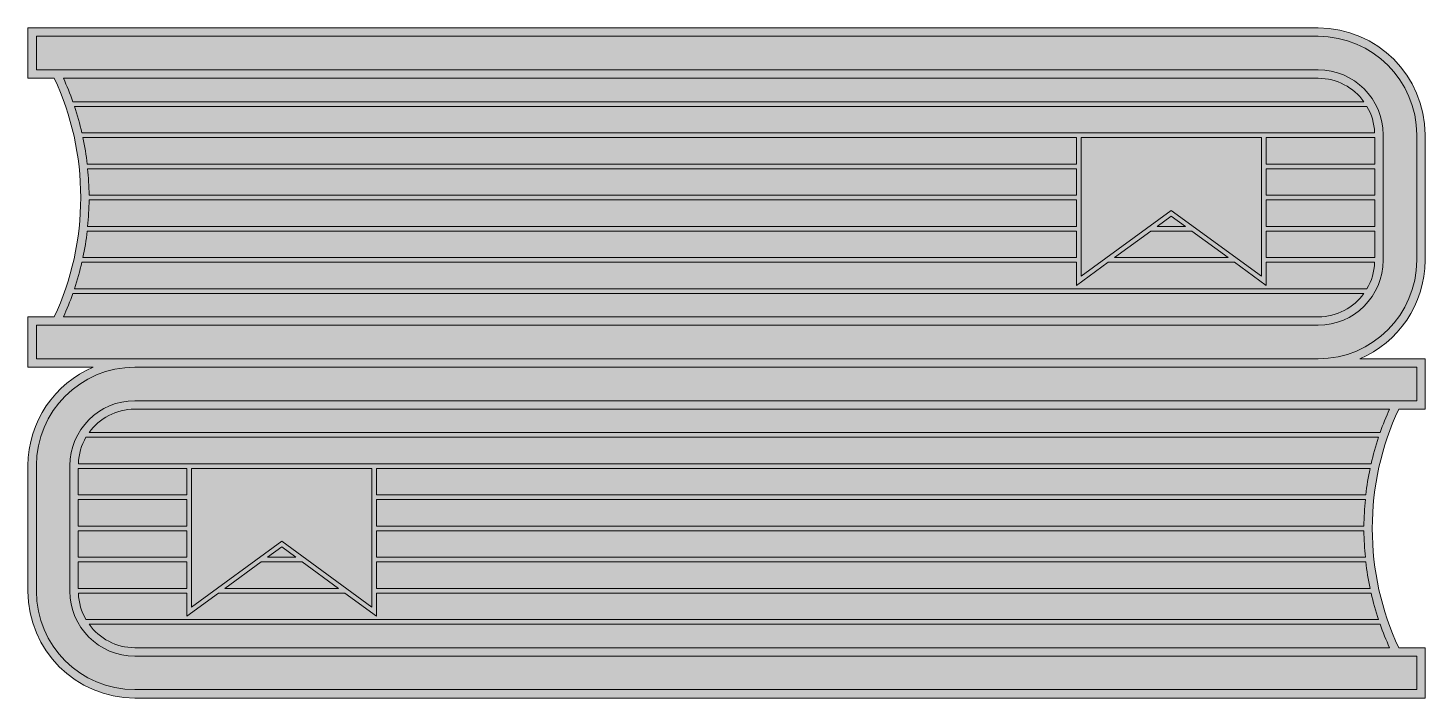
# Model space of a CAD drawing. Header units: inches. Extents: x 0.42 to 4.58, y -2.51 to -0.51.
import ezdxf

# ---------------------------------------------------------------- set-up
doc = ezdxf.new("R2010")
doc.units = ezdxf.units.IN
doc.header["$MEASUREMENT"] = 0
doc.layers.add('Boook', color=7, linetype='Continuous', lineweight=0)

msp = doc.modelspace()

# ---------------------------------------------------------------- hatches: boundary and pattern name
at = {"layer": 'Boook', "true_color": 0xf8e0c5, "transparency": 33554687}
h = msp.add_hatch(color=254, dxfattribs=at)
h.dxf.hatch_style = 2
edge = h.paths.add_edge_path()
edge.add_spline(control_points=[(4.585, -1.2008), (4.585, -1.2008), (4.585, -0.8267), (4.585, -0.8267), (4.585, -0.6511), (4.4421, -0.5082), (4.2664, -0.5082), (4.2664, -0.5082), (0.4206, -0.5082), (0.4206, -0.5082), (0.4206, -0.5082), (0.4206, -0.6582), (0.4206, -0.6582), (0.4206, -0.6582), (0.4989, -0.6582), (0.4989, -0.6582), (0.5512, -0.7698), (0.5779, -0.8894), (0.5779, -1.0138), (0.5779, -1.1382), (0.5512, -1.2578), (0.499, -1.3694), (0.499, -1.3694), (0.4206, -1.3694), (0.4206, -1.3694), (0.4206, -1.3694), (0.4206, -1.5194), (0.4206, -1.5194), (0.4206, -1.5194), (0.6154, -1.5194), (0.6154, -1.5194), (0.501, -1.5678), (0.4206, -1.6811), (0.4206, -1.8129), (0.4206, -1.8129), (0.4206, -2.1871), (0.4206, -2.1871), (0.4206, -2.3627), (0.5635, -2.5056), (0.7391, -2.5056), (0.7391, -2.5056), (4.585, -2.5056), (4.585, -2.5056), (4.585, -2.5056), (4.585, -2.3556), (4.585, -2.3556), (4.585, -2.3556), (4.5066, -2.3556), (4.5066, -2.3556), (4.4543, -2.244), (4.4276, -2.1244), (4.4276, -2), (4.4276, -1.8756), (4.4543, -1.756), (4.5066, -1.6444), (4.5066, -1.6444), (4.585, -1.6444), (4.585, -1.6444), (4.585, -1.6444), (4.585, -1.4944), (4.585, -1.4944), (4.585, -1.4944), (4.3901, -1.4944), (4.3901, -1.4944), (4.5045, -1.446), (4.585, -1.3327), (4.585, -1.2008)], knot_values=[0, 0, 0, 0, 1, 1, 1, 2, 2, 2, 3, 3, 3, 4, 4, 4, 5, 5, 5, 6, 6, 6, 7, 7, 7, 8, 8, 8, 9, 9, 9, 10, 10, 10, 11, 11, 11, 12, 12, 12, 13, 13, 13, 14, 14, 14, 15, 15, 15, 16, 16, 16, 17, 17, 17, 18, 18, 18, 19, 19, 19, 20, 20, 20, 21, 21, 21, 22, 22, 22, 22], degree=3, periodic=0)
at = {"layer": 'Boook', "true_color": 0x333333, "transparency": 33554687}
h = msp.add_hatch(color=250, dxfattribs=at)
h.dxf.hatch_style = 2
edge = h.paths.add_edge_path()
edge.add_spline(control_points=[(4.2664, -1.4944), (4.2664, -1.4944), (0.4456, -1.4944), (0.4456, -1.4944), (0.4456, -1.4944), (0.4456, -1.3944), (0.4456, -1.3944), (0.4456, -1.3944), (4.2664, -1.3944), (4.2664, -1.3944), (4.3731, -1.3944), (4.46, -1.3076), (4.46, -1.2008), (4.46, -1.2008), (4.46, -0.8267), (4.46, -0.8267), (4.46, -0.72), (4.3731, -0.6332), (4.2664, -0.6332), (4.2664, -0.6332), (0.4456, -0.6332), (0.4456, -0.6332), (0.4456, -0.6332), (0.4456, -0.5332), (0.4456, -0.5332), (0.4456, -0.5332), (4.2664, -0.5332), (4.2664, -0.5332), (4.4283, -0.5332), (4.56, -0.6649), (4.56, -0.8267), (4.56, -0.8267), (4.56, -1.2008), (4.56, -1.2008), (4.56, -1.3627), (4.4283, -1.4944), (4.2664, -1.4944)], knot_values=[0, 0, 0, 0, 1, 1, 1, 2, 2, 2, 3, 3, 3, 4, 4, 4, 5, 5, 5, 6, 6, 6, 7, 7, 7, 8, 8, 8, 9, 9, 9, 10, 10, 10, 11, 11, 11, 12, 12, 12, 12], degree=3, periodic=0)
edge = h.paths.add_edge_path()
edge.add_spline(control_points=[(4.56, -1.5194), (4.56, -1.5194), (4.56, -1.6194), (4.56, -1.6194), (4.56, -1.6194), (0.7391, -1.6194), (0.7391, -1.6194), (0.6324, -1.6194), (0.5456, -1.7062), (0.5456, -1.8129), (0.5456, -1.8129), (0.5456, -2.1871), (0.5456, -2.1871), (0.5456, -2.2938), (0.6324, -2.3806), (0.7391, -2.3806), (0.7391, -2.3806), (4.56, -2.3806), (4.56, -2.3806), (4.56, -2.3806), (4.56, -2.4806), (4.56, -2.4806), (4.56, -2.4806), (0.7391, -2.4806), (0.7391, -2.4806), (0.5773, -2.4806), (0.4456, -2.3489), (0.4456, -2.1871), (0.4456, -2.1871), (0.4456, -1.8129), (0.4456, -1.8129), (0.4456, -1.6511), (0.5773, -1.5194), (0.7391, -1.5194), (0.7391, -1.5194), (4.56, -1.5194), (4.56, -1.5194)], knot_values=[0, 0, 0, 0, 1, 1, 1, 2, 2, 2, 3, 3, 3, 4, 4, 4, 5, 5, 5, 6, 6, 6, 7, 7, 7, 8, 8, 8, 9, 9, 9, 10, 10, 10, 11, 11, 11, 12, 12, 12, 12], degree=3, periodic=0)
edge = h.paths.add_edge_path()
edge.add_spline(control_points=[(4.4509, -1.7143), (4.4509, -1.7143), (0.6027, -1.7143), (0.6027, -1.7143), (0.6334, -1.6721), (0.683, -1.6444), (0.7391, -1.6444), (0.7391, -1.6444), (4.4792, -1.6444), (4.4792, -1.6444), (4.4688, -1.6674), (4.4592, -1.6907), (4.4509, -1.7143)], knot_values=[0, 0, 0, 0, 1, 1, 1, 2, 2, 2, 3, 3, 3, 4, 4, 4, 4], degree=3, periodic=0)
edge = h.paths.add_edge_path()
edge.add_spline(control_points=[(4.4509, -2.2857), (4.4592, -2.3093), (4.4688, -2.3326), (4.4792, -2.3556), (4.4792, -2.3556), (0.7391, -2.3556), (0.7391, -2.3556), (0.683, -2.3556), (0.6334, -2.3279), (0.6027, -2.2857), (0.6027, -2.2857), (4.4509, -2.2857), (4.4509, -2.2857)], knot_values=[0, 0, 0, 0, 1, 1, 1, 2, 2, 2, 3, 3, 3, 4, 4, 4, 4], degree=3, periodic=0)
edge = h.paths.add_edge_path()
edge.add_spline(control_points=[(0.8942, -2.1928), (0.8942, -2.1928), (0.8942, -2.2618), (0.8942, -2.2618), (0.8942, -2.2618), (0.9887, -2.1928), (0.9887, -2.1928), (0.9887, -2.1928), (1.3652, -2.1928), (1.3652, -2.1928), (1.3652, -2.1928), (1.4596, -2.2618), (1.4596, -2.2618), (1.4596, -2.2618), (1.4596, -2.1928), (1.4596, -2.1928), (1.4596, -2.1928), (4.4241, -2.1928), (4.4241, -2.1928), (4.4301, -2.2195), (4.4377, -2.2458), (4.4464, -2.2718), (4.4464, -2.2718), (0.5936, -2.2718), (0.5936, -2.2718), (0.58, -2.2484), (0.5718, -2.2215), (0.5709, -2.1928), (0.5709, -2.1928), (0.8942, -2.1928), (0.8942, -2.1928)], knot_values=[0, 0, 0, 0, 1, 1, 1, 2, 2, 2, 3, 3, 3, 4, 4, 4, 5, 5, 5, 6, 6, 6, 7, 7, 7, 8, 8, 8, 9, 9, 9, 10, 10, 10, 10], degree=3, periodic=0)
edge = h.paths.add_edge_path()
edge.add_spline(control_points=[(0.5706, -2.0999), (0.5706, -2.0999), (0.8942, -2.0999), (0.8942, -2.0999), (0.8942, -2.0999), (0.8942, -2.1789), (0.8942, -2.1789), (0.8942, -2.1789), (0.5706, -2.1789), (0.5706, -2.1789), (0.5706, -2.1789), (0.5706, -2.0999), (0.5706, -2.0999)], knot_values=[0, 0, 0, 0, 1, 1, 1, 2, 2, 2, 3, 3, 3, 4, 4, 4, 4], degree=3, periodic=0)
edge = h.paths.add_edge_path()
edge.add_spline(control_points=[(0.5706, -2.0069), (0.5706, -2.0069), (0.8942, -2.0069), (0.8942, -2.0069), (0.8942, -2.0069), (0.8942, -2.086), (0.8942, -2.086), (0.8942, -2.086), (0.5706, -2.086), (0.5706, -2.086), (0.5706, -2.086), (0.5706, -2.0069), (0.5706, -2.0069)], knot_values=[0, 0, 0, 0, 1, 1, 1, 2, 2, 2, 3, 3, 3, 4, 4, 4, 4], degree=3, periodic=0)
edge = h.paths.add_edge_path()
edge.add_spline(control_points=[(0.5706, -1.914), (0.5706, -1.914), (0.8942, -1.914), (0.8942, -1.914), (0.8942, -1.914), (0.8942, -1.9931), (0.8942, -1.9931), (0.8942, -1.9931), (0.5706, -1.9931), (0.5706, -1.9931), (0.5706, -1.9931), (0.5706, -1.914), (0.5706, -1.914)], knot_values=[0, 0, 0, 0, 1, 1, 1, 2, 2, 2, 3, 3, 3, 4, 4, 4, 4], degree=3, periodic=0)
edge = h.paths.add_edge_path()
edge.add_spline(control_points=[(0.5706, -1.8211), (0.5706, -1.8211), (0.8942, -1.8211), (0.8942, -1.8211), (0.8942, -1.8211), (0.8942, -1.9001), (0.8942, -1.9001), (0.8942, -1.9001), (0.5706, -1.9001), (0.5706, -1.9001), (0.5706, -1.9001), (0.5706, -1.8211), (0.5706, -1.8211)], knot_values=[0, 0, 0, 0, 1, 1, 1, 2, 2, 2, 3, 3, 3, 4, 4, 4, 4], degree=3, periodic=0)
edge = h.paths.add_edge_path()
edge.add_spline(control_points=[(4.4083, -1.9001), (4.4083, -1.9001), (1.4596, -1.9001), (1.4596, -1.9001), (1.4596, -1.9001), (1.4596, -1.8211), (1.4596, -1.8211), (1.4596, -1.8211), (4.4213, -1.8211), (4.4213, -1.8211), (4.4158, -1.8472), (4.4113, -1.8735), (4.4083, -1.9001)], knot_values=[0, 0, 0, 0, 1, 1, 1, 2, 2, 2, 3, 3, 3, 4, 4, 4, 4], degree=3, periodic=0)
edge = h.paths.add_edge_path()
edge.add_spline(control_points=[(1.4596, -2.0999), (1.4596, -2.0999), (4.4083, -2.0999), (4.4083, -2.0999), (4.4113, -2.1265), (4.4158, -2.1528), (4.4213, -2.1789), (4.4213, -2.1789), (1.4596, -2.1789), (1.4596, -2.1789), (1.4596, -2.1789), (1.4596, -2.0999), (1.4596, -2.0999)], knot_values=[0, 0, 0, 0, 1, 1, 1, 2, 2, 2, 3, 3, 3, 4, 4, 4, 4], degree=3, periodic=0)
edge = h.paths.add_edge_path()
edge.add_spline(control_points=[(4.4028, -1.9931), (4.4028, -1.9931), (1.4596, -1.9931), (1.4596, -1.9931), (1.4596, -1.9931), (1.4596, -1.914), (1.4596, -1.914), (1.4596, -1.914), (4.407, -1.914), (4.407, -1.914), (4.4045, -1.9401), (4.403, -1.9665), (4.4028, -1.9931)], knot_values=[0, 0, 0, 0, 1, 1, 1, 2, 2, 2, 3, 3, 3, 4, 4, 4, 4], degree=3, periodic=0)
edge = h.paths.add_edge_path()
edge.add_spline(control_points=[(1.4596, -2.0069), (1.4596, -2.0069), (4.4028, -2.0069), (4.4028, -2.0069), (4.403, -2.0335), (4.4045, -2.0599), (4.407, -2.086), (4.407, -2.086), (1.4596, -2.086), (1.4596, -2.086), (1.4596, -2.086), (1.4596, -2.0069), (1.4596, -2.0069)], knot_values=[0, 0, 0, 0, 1, 1, 1, 2, 2, 2, 3, 3, 3, 4, 4, 4, 4], degree=3, periodic=0)
edge = h.paths.add_edge_path()
edge.add_spline(control_points=[(1.1769, -2.0381), (1.1769, -2.0381), (0.9081, -2.2344), (0.9081, -2.2344), (0.9081, -2.2344), (0.9081, -1.8211), (0.9081, -1.8211), (0.9081, -1.8211), (1.4458, -1.8211), (1.4458, -1.8211), (1.4458, -1.8211), (1.4458, -2.2344), (1.4458, -2.2344), (1.4458, -2.2344), (1.1769, -2.0381), (1.1769, -2.0381)], knot_values=[0, 0, 0, 0, 1, 1, 1, 2, 2, 2, 3, 3, 3, 4, 4, 4, 5, 5, 5, 5], degree=3, periodic=0)
edge = h.paths.add_edge_path()
edge.add_spline(control_points=[(1.1349, -2.086), (1.1349, -2.086), (1.1769, -2.0553), (1.1769, -2.0553), (1.1769, -2.0553), (1.219, -2.086), (1.219, -2.086), (1.219, -2.086), (1.1349, -2.086), (1.1349, -2.086)], knot_values=[0, 0, 0, 0, 1, 1, 1, 2, 2, 2, 3, 3, 3, 3], degree=3, periodic=0)
edge = h.paths.add_edge_path()
edge.add_spline(control_points=[(1.1159, -2.0999), (1.1159, -2.0999), (1.238, -2.0999), (1.238, -2.0999), (1.238, -2.0999), (1.3462, -2.1789), (1.3462, -2.1789), (1.3462, -2.1789), (1.0077, -2.1789), (1.0077, -2.1789), (1.0077, -2.1789), (1.1159, -2.0999), (1.1159, -2.0999)], knot_values=[0, 0, 0, 0, 1, 1, 1, 2, 2, 2, 3, 3, 3, 4, 4, 4, 4], degree=3, periodic=0)
edge = h.paths.add_edge_path()
edge.add_spline(control_points=[(0.5936, -1.7282), (0.5936, -1.7282), (4.4464, -1.7282), (4.4464, -1.7282), (4.4377, -1.7542), (4.4301, -1.7805), (4.4241, -1.8072), (4.4241, -1.8072), (0.5709, -1.8072), (0.5709, -1.8072), (0.5718, -1.7785), (0.58, -1.7516), (0.5936, -1.7282)], knot_values=[0, 0, 0, 0, 1, 1, 1, 2, 2, 2, 3, 3, 3, 4, 4, 4, 4], degree=3, periodic=0)
edge = h.paths.add_edge_path()
edge.add_spline(control_points=[(0.5547, -1.2995), (0.5547, -1.2995), (4.4028, -1.2995), (4.4028, -1.2995), (4.3721, -1.3417), (4.3225, -1.3694), (4.2664, -1.3694), (4.2664, -1.3694), (0.5263, -1.3694), (0.5263, -1.3694), (0.5367, -1.3464), (0.5464, -1.3231), (0.5547, -1.2995)], knot_values=[0, 0, 0, 0, 1, 1, 1, 2, 2, 2, 3, 3, 3, 4, 4, 4, 4], degree=3, periodic=0)
edge = h.paths.add_edge_path()
edge.add_spline(control_points=[(0.5546, -0.7281), (0.5464, -0.7045), (0.5367, -0.6812), (0.5263, -0.6582), (0.5263, -0.6582), (4.2664, -0.6582), (4.2664, -0.6582), (4.3225, -0.6582), (4.3721, -0.6858), (4.4028, -0.7281), (4.4028, -0.7281), (0.5546, -0.7281), (0.5546, -0.7281)], knot_values=[0, 0, 0, 0, 1, 1, 1, 2, 2, 2, 3, 3, 3, 4, 4, 4, 4], degree=3, periodic=0)
edge = h.paths.add_edge_path()
edge.add_spline(control_points=[(0.5815, -0.821), (0.5754, -0.7943), (0.5678, -0.768), (0.5592, -0.742), (0.5592, -0.742), (4.4119, -0.742), (4.4119, -0.742), (4.4255, -0.7654), (4.4337, -0.7923), (4.4347, -0.821), (4.4347, -0.821), (0.5815, -0.821), (0.5815, -0.821)], knot_values=[0, 0, 0, 0, 1, 1, 1, 2, 2, 2, 3, 3, 3, 4, 4, 4, 4], degree=3, periodic=0)
edge = h.paths.add_edge_path()
edge.add_spline(control_points=[(4.435, -0.9139), (4.435, -0.9139), (4.1113, -0.9139), (4.1113, -0.9139), (4.1113, -0.9139), (4.1113, -0.8349), (4.1113, -0.8349), (4.1113, -0.8349), (4.435, -0.8349), (4.435, -0.8349), (4.435, -0.8349), (4.435, -0.9139), (4.435, -0.9139)], knot_values=[0, 0, 0, 0, 1, 1, 1, 2, 2, 2, 3, 3, 3, 4, 4, 4, 4], degree=3, periodic=0)
edge = h.paths.add_edge_path()
edge.add_spline(control_points=[(4.435, -1.0068), (4.435, -1.0068), (4.1113, -1.0068), (4.1113, -1.0068), (4.1113, -1.0068), (4.1113, -0.9278), (4.1113, -0.9278), (4.1113, -0.9278), (4.435, -0.9278), (4.435, -0.9278), (4.435, -0.9278), (4.435, -1.0068), (4.435, -1.0068)], knot_values=[0, 0, 0, 0, 1, 1, 1, 2, 2, 2, 3, 3, 3, 4, 4, 4, 4], degree=3, periodic=0)
edge = h.paths.add_edge_path()
edge.add_spline(control_points=[(4.435, -1.0998), (4.435, -1.0998), (4.1113, -1.0998), (4.1113, -1.0998), (4.1113, -1.0998), (4.1113, -1.0207), (4.1113, -1.0207), (4.1113, -1.0207), (4.435, -1.0207), (4.435, -1.0207), (4.435, -1.0207), (4.435, -1.0998), (4.435, -1.0998)], knot_values=[0, 0, 0, 0, 1, 1, 1, 2, 2, 2, 3, 3, 3, 4, 4, 4, 4], degree=3, periodic=0)
edge = h.paths.add_edge_path()
edge.add_spline(control_points=[(4.435, -1.1927), (4.435, -1.1927), (4.1113, -1.1927), (4.1113, -1.1927), (4.1113, -1.1927), (4.1113, -1.1136), (4.1113, -1.1136), (4.1113, -1.1136), (4.435, -1.1136), (4.435, -1.1136), (4.435, -1.1136), (4.435, -1.1927), (4.435, -1.1927)], knot_values=[0, 0, 0, 0, 1, 1, 1, 2, 2, 2, 3, 3, 3, 4, 4, 4, 4], degree=3, periodic=0)
edge = h.paths.add_edge_path()
edge.add_spline(control_points=[(0.5972, -1.1136), (0.5972, -1.1136), (3.5459, -1.1136), (3.5459, -1.1136), (3.5459, -1.1136), (3.5459, -1.1927), (3.5459, -1.1927), (3.5459, -1.1927), (0.5842, -1.1927), (0.5842, -1.1927), (0.5897, -1.1666), (0.5942, -1.1403), (0.5972, -1.1136)], knot_values=[0, 0, 0, 0, 1, 1, 1, 2, 2, 2, 3, 3, 3, 4, 4, 4, 4], degree=3, periodic=0)
edge = h.paths.add_edge_path()
edge.add_spline(control_points=[(3.5459, -0.9139), (3.5459, -0.9139), (0.5972, -0.9139), (0.5972, -0.9139), (0.5942, -0.8873), (0.5897, -0.861), (0.5842, -0.8349), (0.5842, -0.8349), (3.5459, -0.8349), (3.5459, -0.8349), (3.5459, -0.8349), (3.5459, -0.9139), (3.5459, -0.9139)], knot_values=[0, 0, 0, 0, 1, 1, 1, 2, 2, 2, 3, 3, 3, 4, 4, 4, 4], degree=3, periodic=0)
edge = h.paths.add_edge_path()
edge.add_spline(control_points=[(3.5459, -1.0068), (3.5459, -1.0068), (0.6027, -1.0068), (0.6027, -1.0068), (0.6025, -0.9803), (0.6011, -0.9539), (0.5985, -0.9278), (0.5985, -0.9278), (3.5459, -0.9278), (3.5459, -0.9278), (3.5459, -0.9278), (3.5459, -1.0068), (3.5459, -1.0068)], knot_values=[0, 0, 0, 0, 1, 1, 1, 2, 2, 2, 3, 3, 3, 4, 4, 4, 4], degree=3, periodic=0)
edge = h.paths.add_edge_path()
edge.add_spline(control_points=[(3.5459, -1.0998), (3.5459, -1.0998), (0.5985, -1.0998), (0.5985, -1.0998), (0.6011, -1.0736), (0.6025, -1.0473), (0.6027, -1.0207), (0.6027, -1.0207), (3.5459, -1.0207), (3.5459, -1.0207), (3.5459, -1.0207), (3.5459, -1.0998), (3.5459, -1.0998)], knot_values=[0, 0, 0, 0, 1, 1, 1, 2, 2, 2, 3, 3, 3, 4, 4, 4, 4], degree=3, periodic=0)
edge = h.paths.add_edge_path()
edge.add_spline(control_points=[(3.8286, -1.0519), (3.8286, -1.0519), (3.5598, -1.2482), (3.5598, -1.2482), (3.5598, -1.2482), (3.5598, -0.8349), (3.5598, -0.8349), (3.5598, -0.8349), (4.0974, -0.8349), (4.0974, -0.8349), (4.0974, -0.8349), (4.0974, -1.2482), (4.0974, -1.2482), (4.0974, -1.2482), (3.8286, -1.0519), (3.8286, -1.0519)], knot_values=[0, 0, 0, 0, 1, 1, 1, 2, 2, 2, 3, 3, 3, 4, 4, 4, 5, 5, 5, 5], degree=3, periodic=0)
edge = h.paths.add_edge_path()
edge.add_spline(control_points=[(3.7866, -1.0998), (3.7866, -1.0998), (3.8286, -1.0691), (3.8286, -1.0691), (3.8286, -1.0691), (3.8706, -1.0998), (3.8706, -1.0998), (3.8706, -1.0998), (3.7866, -1.0998), (3.7866, -1.0998)], knot_values=[0, 0, 0, 0, 1, 1, 1, 2, 2, 2, 3, 3, 3, 3], degree=3, periodic=0)
edge = h.paths.add_edge_path()
edge.add_spline(control_points=[(3.7676, -1.1136), (3.7676, -1.1136), (3.8896, -1.1136), (3.8896, -1.1136), (3.8896, -1.1136), (3.9978, -1.1927), (3.9978, -1.1927), (3.9978, -1.1927), (3.6594, -1.1927), (3.6594, -1.1927), (3.6594, -1.1927), (3.7676, -1.1136), (3.7676, -1.1136)], knot_values=[0, 0, 0, 0, 1, 1, 1, 2, 2, 2, 3, 3, 3, 4, 4, 4, 4], degree=3, periodic=0)
edge = h.paths.add_edge_path()
edge.add_spline(control_points=[(4.4119, -1.2856), (4.4119, -1.2856), (0.5592, -1.2856), (0.5592, -1.2856), (0.5678, -1.2596), (0.5754, -1.2332), (0.5815, -1.2066), (0.5815, -1.2066), (3.5459, -1.2066), (3.5459, -1.2066), (3.5459, -1.2066), (3.5459, -1.2756), (3.5459, -1.2756), (3.5459, -1.2756), (3.6404, -1.2066), (3.6404, -1.2066), (3.6404, -1.2066), (4.0168, -1.2066), (4.0168, -1.2066), (4.0168, -1.2066), (4.1113, -1.2756), (4.1113, -1.2756), (4.1113, -1.2756), (4.1113, -1.2066), (4.1113, -1.2066), (4.1113, -1.2066), (4.4347, -1.2066), (4.4347, -1.2066), (4.4337, -1.2353), (4.4255, -1.2622), (4.4119, -1.2856)], knot_values=[0, 0, 0, 0, 1, 1, 1, 2, 2, 2, 3, 3, 3, 4, 4, 4, 5, 5, 5, 6, 6, 6, 7, 7, 7, 8, 8, 8, 9, 9, 9, 10, 10, 10, 10], degree=3, periodic=0)
edge = h.paths.add_edge_path()
edge.add_spline(control_points=[(4.585, -1.2008), (4.585, -1.2008), (4.585, -0.8267), (4.585, -0.8267), (4.585, -0.6511), (4.4421, -0.5082), (4.2664, -0.5082), (4.2664, -0.5082), (0.4206, -0.5082), (0.4206, -0.5082), (0.4206, -0.5082), (0.4206, -0.6582), (0.4206, -0.6582), (0.4206, -0.6582), (0.4989, -0.6582), (0.4989, -0.6582), (0.5512, -0.7698), (0.5779, -0.8894), (0.5779, -1.0138), (0.5779, -1.1382), (0.5512, -1.2578), (0.499, -1.3694), (0.499, -1.3694), (0.4206, -1.3694), (0.4206, -1.3694), (0.4206, -1.3694), (0.4206, -1.5194), (0.4206, -1.5194), (0.4206, -1.5194), (0.6154, -1.5194), (0.6154, -1.5194), (0.501, -1.5678), (0.4206, -1.6811), (0.4206, -1.8129), (0.4206, -1.8129), (0.4206, -2.1871), (0.4206, -2.1871), (0.4206, -2.3627), (0.5635, -2.5056), (0.7391, -2.5056), (0.7391, -2.5056), (4.585, -2.5056), (4.585, -2.5056), (4.585, -2.5056), (4.585, -2.3556), (4.585, -2.3556), (4.585, -2.3556), (4.5066, -2.3556), (4.5066, -2.3556), (4.4543, -2.244), (4.4276, -2.1244), (4.4276, -2), (4.4276, -1.8756), (4.4543, -1.756), (4.5066, -1.6444), (4.5066, -1.6444), (4.585, -1.6444), (4.585, -1.6444), (4.585, -1.6444), (4.585, -1.4944), (4.585, -1.4944), (4.585, -1.4944), (4.3901, -1.4944), (4.3901, -1.4944), (4.5045, -1.446), (4.585, -1.3327), (4.585, -1.2008)], knot_values=[0, 0, 0, 0, 1, 1, 1, 2, 2, 2, 3, 3, 3, 4, 4, 4, 5, 5, 5, 6, 6, 6, 7, 7, 7, 8, 8, 8, 9, 9, 9, 10, 10, 10, 11, 11, 11, 12, 12, 12, 13, 13, 13, 14, 14, 14, 15, 15, 15, 16, 16, 16, 17, 17, 17, 18, 18, 18, 19, 19, 19, 20, 20, 20, 21, 21, 21, 22, 22, 22, 22], degree=3, periodic=0)

# ---------------------------------------------------------------- linework, layer by layer
at = {"layer": 'Boook'}
for points, knots in [([(4.585, -1.2008), (4.585, -1.2008), (4.585, -0.8267), (4.585, -0.8267), (4.585, -0.6511), (4.4421, -0.5082), (4.2664, -0.5082), (4.2664, -0.5082), (0.4206, -0.5082), (0.4206, -0.5082), (0.4206, -0.5082), (0.4206, -0.6582), (0.4206, -0.6582), (0.4206, -0.6582), (0.4989, -0.6582), (0.4989, -0.6582), (0.5512, -0.7698), (0.5779, -0.8894), (0.5779, -1.0138), (0.5779, -1.1382), (0.5512, -1.2578), (0.499, -1.3694), (0.499, -1.3694), (0.4206, -1.3694), (0.4206, -1.3694), (0.4206, -1.3694), (0.4206, -1.5194), (0.4206, -1.5194), (0.4206, -1.5194), (0.6154, -1.5194), (0.6154, -1.5194), (0.501, -1.5678), (0.4206, -1.6811), (0.4206, -1.8129), (0.4206, -1.8129), (0.4206, -2.1871), (0.4206, -2.1871), (0.4206, -2.3627), (0.5635, -2.5056), (0.7391, -2.5056), (0.7391, -2.5056), (4.585, -2.5056), (4.585, -2.5056), (4.585, -2.5056), (4.585, -2.3556), (4.585, -2.3556), (4.585, -2.3556), (4.5066, -2.3556), (4.5066, -2.3556), (4.4543, -2.244), (4.4276, -2.1244), (4.4276, -2), (4.4276, -1.8756), (4.4543, -1.756), (4.5066, -1.6444), (4.5066, -1.6444), (4.585, -1.6444), (4.585, -1.6444), (4.585, -1.6444), (4.585, -1.4944), (4.585, -1.4944), (4.585, -1.4944), (4.3901, -1.4944), (4.3901, -1.4944), (4.5045, -1.446), (4.585, -1.3327), (4.585, -1.2008)], [0, 0, 0, 0, 1, 1, 1, 2, 2, 2, 3, 3, 3, 4, 4, 4, 5, 5, 5, 6, 6, 6, 7, 7, 7, 8, 8, 8, 9, 9, 9, 10, 10, 10, 11, 11, 11, 12, 12, 12, 13, 13, 13, 14, 14, 14, 15, 15, 15, 16, 16, 16, 17, 17, 17, 18, 18, 18, 19, 19, 19, 20, 20, 20, 21, 21, 21, 22, 22, 22, 22]), ([(4.585, -1.2008), (4.585, -1.2008), (4.585, -0.8267), (4.585, -0.8267), (4.585, -0.6511), (4.4421, -0.5082), (4.2664, -0.5082), (4.2664, -0.5082), (0.4206, -0.5082), (0.4206, -0.5082), (0.4206, -0.5082), (0.4206, -0.6582), (0.4206, -0.6582), (0.4206, -0.6582), (0.4989, -0.6582), (0.4989, -0.6582), (0.5512, -0.7698), (0.5779, -0.8894), (0.5779, -1.0138), (0.5779, -1.1382), (0.5512, -1.2578), (0.499, -1.3694), (0.499, -1.3694), (0.4206, -1.3694), (0.4206, -1.3694), (0.4206, -1.3694), (0.4206, -1.5194), (0.4206, -1.5194), (0.4206, -1.5194), (0.6154, -1.5194), (0.6154, -1.5194), (0.501, -1.5678), (0.4206, -1.6811), (0.4206, -1.8129), (0.4206, -1.8129), (0.4206, -2.1871), (0.4206, -2.1871), (0.4206, -2.3627), (0.5635, -2.5056), (0.7391, -2.5056), (0.7391, -2.5056), (4.585, -2.5056), (4.585, -2.5056), (4.585, -2.5056), (4.585, -2.3556), (4.585, -2.3556), (4.585, -2.3556), (4.5066, -2.3556), (4.5066, -2.3556), (4.4543, -2.244), (4.4276, -2.1244), (4.4276, -2), (4.4276, -1.8756), (4.4543, -1.756), (4.5066, -1.6444), (4.5066, -1.6444), (4.585, -1.6444), (4.585, -1.6444), (4.585, -1.6444), (4.585, -1.4944), (4.585, -1.4944), (4.585, -1.4944), (4.3901, -1.4944), (4.3901, -1.4944), (4.5045, -1.446), (4.585, -1.3327), (4.585, -1.2008)], [0, 0, 0, 0, 1, 1, 1, 2, 2, 2, 3, 3, 3, 4, 4, 4, 5, 5, 5, 6, 6, 6, 7, 7, 7, 8, 8, 8, 9, 9, 9, 10, 10, 10, 11, 11, 11, 12, 12, 12, 13, 13, 13, 14, 14, 14, 15, 15, 15, 16, 16, 16, 17, 17, 17, 18, 18, 18, 19, 19, 19, 20, 20, 20, 21, 21, 21, 22, 22, 22, 22]), ([(4.2664, -1.4944), (4.2664, -1.4944), (0.4456, -1.4944), (0.4456, -1.4944), (0.4456, -1.4944), (0.4456, -1.3944), (0.4456, -1.3944), (0.4456, -1.3944), (4.2664, -1.3944), (4.2664, -1.3944), (4.3731, -1.3944), (4.46, -1.3076), (4.46, -1.2008), (4.46, -1.2008), (4.46, -0.8267), (4.46, -0.8267), (4.46, -0.72), (4.3731, -0.6332), (4.2664, -0.6332), (4.2664, -0.6332), (0.4456, -0.6332), (0.4456, -0.6332), (0.4456, -0.6332), (0.4456, -0.5332), (0.4456, -0.5332), (0.4456, -0.5332), (4.2664, -0.5332), (4.2664, -0.5332), (4.4283, -0.5332), (4.56, -0.6649), (4.56, -0.8267), (4.56, -0.8267), (4.56, -1.2008), (4.56, -1.2008), (4.56, -1.3627), (4.4283, -1.4944), (4.2664, -1.4944)], [0, 0, 0, 0, 1, 1, 1, 2, 2, 2, 3, 3, 3, 4, 4, 4, 5, 5, 5, 6, 6, 6, 7, 7, 7, 8, 8, 8, 9, 9, 9, 10, 10, 10, 11, 11, 11, 12, 12, 12, 12]), ([(0.5546, -0.7281), (0.5464, -0.7045), (0.5367, -0.6812), (0.5263, -0.6582), (0.5263, -0.6582), (4.2664, -0.6582), (4.2664, -0.6582), (4.3225, -0.6582), (4.3721, -0.6858), (4.4028, -0.7281), (4.4028, -0.7281), (0.5546, -0.7281), (0.5546, -0.7281)], [0, 0, 0, 0, 1, 1, 1, 2, 2, 2, 3, 3, 3, 4, 4, 4, 4]), ([(0.5815, -0.821), (0.5754, -0.7943), (0.5678, -0.768), (0.5592, -0.742), (0.5592, -0.742), (4.4119, -0.742), (4.4119, -0.742), (4.4255, -0.7654), (4.4337, -0.7923), (4.4347, -0.821), (4.4347, -0.821), (0.5815, -0.821), (0.5815, -0.821)], [0, 0, 0, 0, 1, 1, 1, 2, 2, 2, 3, 3, 3, 4, 4, 4, 4]), ([(3.5459, -0.9139), (3.5459, -0.9139), (0.5972, -0.9139), (0.5972, -0.9139), (0.5942, -0.8873), (0.5897, -0.861), (0.5842, -0.8349), (0.5842, -0.8349), (3.5459, -0.8349), (3.5459, -0.8349), (3.5459, -0.8349), (3.5459, -0.9139), (3.5459, -0.9139)], [0, 0, 0, 0, 1, 1, 1, 2, 2, 2, 3, 3, 3, 4, 4, 4, 4]), ([(3.8286, -1.0519), (3.8286, -1.0519), (3.5598, -1.2482), (3.5598, -1.2482), (3.5598, -1.2482), (3.5598, -0.8349), (3.5598, -0.8349), (3.5598, -0.8349), (4.0974, -0.8349), (4.0974, -0.8349), (4.0974, -0.8349), (4.0974, -1.2482), (4.0974, -1.2482), (4.0974, -1.2482), (3.8286, -1.0519), (3.8286, -1.0519)], [0, 0, 0, 0, 1, 1, 1, 2, 2, 2, 3, 3, 3, 4, 4, 4, 5, 5, 5, 5]), ([(4.435, -0.9139), (4.435, -0.9139), (4.1113, -0.9139), (4.1113, -0.9139), (4.1113, -0.9139), (4.1113, -0.8349), (4.1113, -0.8349), (4.1113, -0.8349), (4.435, -0.8349), (4.435, -0.8349), (4.435, -0.8349), (4.435, -0.9139), (4.435, -0.9139)], [0, 0, 0, 0, 1, 1, 1, 2, 2, 2, 3, 3, 3, 4, 4, 4, 4]), ([(3.5459, -1.0068), (3.5459, -1.0068), (0.6027, -1.0068), (0.6027, -1.0068), (0.6025, -0.9803), (0.6011, -0.9539), (0.5985, -0.9278), (0.5985, -0.9278), (3.5459, -0.9278), (3.5459, -0.9278), (3.5459, -0.9278), (3.5459, -1.0068), (3.5459, -1.0068)], [0, 0, 0, 0, 1, 1, 1, 2, 2, 2, 3, 3, 3, 4, 4, 4, 4]), ([(4.435, -1.0068), (4.435, -1.0068), (4.1113, -1.0068), (4.1113, -1.0068), (4.1113, -1.0068), (4.1113, -0.9278), (4.1113, -0.9278), (4.1113, -0.9278), (4.435, -0.9278), (4.435, -0.9278), (4.435, -0.9278), (4.435, -1.0068), (4.435, -1.0068)], [0, 0, 0, 0, 1, 1, 1, 2, 2, 2, 3, 3, 3, 4, 4, 4, 4]), ([(3.5459, -1.0998), (3.5459, -1.0998), (0.5985, -1.0998), (0.5985, -1.0998), (0.6011, -1.0736), (0.6025, -1.0473), (0.6027, -1.0207), (0.6027, -1.0207), (3.5459, -1.0207), (3.5459, -1.0207), (3.5459, -1.0207), (3.5459, -1.0998), (3.5459, -1.0998)], [0, 0, 0, 0, 1, 1, 1, 2, 2, 2, 3, 3, 3, 4, 4, 4, 4]), ([(4.435, -1.0998), (4.435, -1.0998), (4.1113, -1.0998), (4.1113, -1.0998), (4.1113, -1.0998), (4.1113, -1.0207), (4.1113, -1.0207), (4.1113, -1.0207), (4.435, -1.0207), (4.435, -1.0207), (4.435, -1.0207), (4.435, -1.0998), (4.435, -1.0998)], [0, 0, 0, 0, 1, 1, 1, 2, 2, 2, 3, 3, 3, 4, 4, 4, 4]), ([(3.7866, -1.0998), (3.7866, -1.0998), (3.8286, -1.0691), (3.8286, -1.0691), (3.8286, -1.0691), (3.8706, -1.0998), (3.8706, -1.0998), (3.8706, -1.0998), (3.7866, -1.0998), (3.7866, -1.0998)], [0, 0, 0, 0, 1, 1, 1, 2, 2, 2, 3, 3, 3, 3]), ([(0.5972, -1.1136), (0.5972, -1.1136), (3.5459, -1.1136), (3.5459, -1.1136), (3.5459, -1.1136), (3.5459, -1.1927), (3.5459, -1.1927), (3.5459, -1.1927), (0.5842, -1.1927), (0.5842, -1.1927), (0.5897, -1.1666), (0.5942, -1.1403), (0.5972, -1.1136)], [0, 0, 0, 0, 1, 1, 1, 2, 2, 2, 3, 3, 3, 4, 4, 4, 4]), ([(3.7676, -1.1136), (3.7676, -1.1136), (3.8896, -1.1136), (3.8896, -1.1136), (3.8896, -1.1136), (3.9978, -1.1927), (3.9978, -1.1927), (3.9978, -1.1927), (3.6594, -1.1927), (3.6594, -1.1927), (3.6594, -1.1927), (3.7676, -1.1136), (3.7676, -1.1136)], [0, 0, 0, 0, 1, 1, 1, 2, 2, 2, 3, 3, 3, 4, 4, 4, 4]), ([(4.435, -1.1927), (4.435, -1.1927), (4.1113, -1.1927), (4.1113, -1.1927), (4.1113, -1.1927), (4.1113, -1.1136), (4.1113, -1.1136), (4.1113, -1.1136), (4.435, -1.1136), (4.435, -1.1136), (4.435, -1.1136), (4.435, -1.1927), (4.435, -1.1927)], [0, 0, 0, 0, 1, 1, 1, 2, 2, 2, 3, 3, 3, 4, 4, 4, 4]), ([(4.4119, -1.2856), (4.4119, -1.2856), (0.5592, -1.2856), (0.5592, -1.2856), (0.5678, -1.2596), (0.5754, -1.2332), (0.5815, -1.2066), (0.5815, -1.2066), (3.5459, -1.2066), (3.5459, -1.2066), (3.5459, -1.2066), (3.5459, -1.2756), (3.5459, -1.2756), (3.5459, -1.2756), (3.6404, -1.2066), (3.6404, -1.2066), (3.6404, -1.2066), (4.0168, -1.2066), (4.0168, -1.2066), (4.0168, -1.2066), (4.1113, -1.2756), (4.1113, -1.2756), (4.1113, -1.2756), (4.1113, -1.2066), (4.1113, -1.2066), (4.1113, -1.2066), (4.4347, -1.2066), (4.4347, -1.2066), (4.4337, -1.2353), (4.4255, -1.2622), (4.4119, -1.2856)], [0, 0, 0, 0, 1, 1, 1, 2, 2, 2, 3, 3, 3, 4, 4, 4, 5, 5, 5, 6, 6, 6, 7, 7, 7, 8, 8, 8, 9, 9, 9, 10, 10, 10, 10]), ([(0.5547, -1.2995), (0.5547, -1.2995), (4.4028, -1.2995), (4.4028, -1.2995), (4.3721, -1.3417), (4.3225, -1.3694), (4.2664, -1.3694), (4.2664, -1.3694), (0.5263, -1.3694), (0.5263, -1.3694), (0.5367, -1.3464), (0.5464, -1.3231), (0.5547, -1.2995)], [0, 0, 0, 0, 1, 1, 1, 2, 2, 2, 3, 3, 3, 4, 4, 4, 4]), ([(4.56, -1.5194), (4.56, -1.5194), (4.56, -1.6194), (4.56, -1.6194), (4.56, -1.6194), (0.7391, -1.6194), (0.7391, -1.6194), (0.6324, -1.6194), (0.5456, -1.7062), (0.5456, -1.8129), (0.5456, -1.8129), (0.5456, -2.1871), (0.5456, -2.1871), (0.5456, -2.2938), (0.6324, -2.3806), (0.7391, -2.3806), (0.7391, -2.3806), (4.56, -2.3806), (4.56, -2.3806), (4.56, -2.3806), (4.56, -2.4806), (4.56, -2.4806), (4.56, -2.4806), (0.7391, -2.4806), (0.7391, -2.4806), (0.5773, -2.4806), (0.4456, -2.3489), (0.4456, -2.1871), (0.4456, -2.1871), (0.4456, -1.8129), (0.4456, -1.8129), (0.4456, -1.6511), (0.5773, -1.5194), (0.7391, -1.5194), (0.7391, -1.5194), (4.56, -1.5194), (4.56, -1.5194)], [0, 0, 0, 0, 1, 1, 1, 2, 2, 2, 3, 3, 3, 4, 4, 4, 5, 5, 5, 6, 6, 6, 7, 7, 7, 8, 8, 8, 9, 9, 9, 10, 10, 10, 11, 11, 11, 12, 12, 12, 12]), ([(4.4509, -1.7143), (4.4509, -1.7143), (0.6027, -1.7143), (0.6027, -1.7143), (0.6334, -1.6721), (0.683, -1.6444), (0.7391, -1.6444), (0.7391, -1.6444), (4.4792, -1.6444), (4.4792, -1.6444), (4.4688, -1.6674), (4.4592, -1.6907), (4.4509, -1.7143)], [0, 0, 0, 0, 1, 1, 1, 2, 2, 2, 3, 3, 3, 4, 4, 4, 4]), ([(0.5936, -1.7282), (0.5936, -1.7282), (4.4464, -1.7282), (4.4464, -1.7282), (4.4377, -1.7542), (4.4301, -1.7805), (4.4241, -1.8072), (4.4241, -1.8072), (0.5709, -1.8072), (0.5709, -1.8072), (0.5718, -1.7785), (0.58, -1.7516), (0.5936, -1.7282)], [0, 0, 0, 0, 1, 1, 1, 2, 2, 2, 3, 3, 3, 4, 4, 4, 4]), ([(0.5706, -1.8211), (0.5706, -1.8211), (0.8942, -1.8211), (0.8942, -1.8211), (0.8942, -1.8211), (0.8942, -1.9001), (0.8942, -1.9001), (0.8942, -1.9001), (0.5706, -1.9001), (0.5706, -1.9001), (0.5706, -1.9001), (0.5706, -1.8211), (0.5706, -1.8211)], [0, 0, 0, 0, 1, 1, 1, 2, 2, 2, 3, 3, 3, 4, 4, 4, 4]), ([(1.1769, -2.0381), (1.1769, -2.0381), (0.9081, -2.2344), (0.9081, -2.2344), (0.9081, -2.2344), (0.9081, -1.8211), (0.9081, -1.8211), (0.9081, -1.8211), (1.4458, -1.8211), (1.4458, -1.8211), (1.4458, -1.8211), (1.4458, -2.2344), (1.4458, -2.2344), (1.4458, -2.2344), (1.1769, -2.0381), (1.1769, -2.0381)], [0, 0, 0, 0, 1, 1, 1, 2, 2, 2, 3, 3, 3, 4, 4, 4, 5, 5, 5, 5]), ([(4.4083, -1.9001), (4.4083, -1.9001), (1.4596, -1.9001), (1.4596, -1.9001), (1.4596, -1.9001), (1.4596, -1.8211), (1.4596, -1.8211), (1.4596, -1.8211), (4.4213, -1.8211), (4.4213, -1.8211), (4.4158, -1.8472), (4.4113, -1.8735), (4.4083, -1.9001)], [0, 0, 0, 0, 1, 1, 1, 2, 2, 2, 3, 3, 3, 4, 4, 4, 4]), ([(0.5706, -1.914), (0.5706, -1.914), (0.8942, -1.914), (0.8942, -1.914), (0.8942, -1.914), (0.8942, -1.9931), (0.8942, -1.9931), (0.8942, -1.9931), (0.5706, -1.9931), (0.5706, -1.9931), (0.5706, -1.9931), (0.5706, -1.914), (0.5706, -1.914)], [0, 0, 0, 0, 1, 1, 1, 2, 2, 2, 3, 3, 3, 4, 4, 4, 4]), ([(4.4028, -1.9931), (4.4028, -1.9931), (1.4596, -1.9931), (1.4596, -1.9931), (1.4596, -1.9931), (1.4596, -1.914), (1.4596, -1.914), (1.4596, -1.914), (4.407, -1.914), (4.407, -1.914), (4.4045, -1.9401), (4.403, -1.9665), (4.4028, -1.9931)], [0, 0, 0, 0, 1, 1, 1, 2, 2, 2, 3, 3, 3, 4, 4, 4, 4]), ([(0.5706, -2.0069), (0.5706, -2.0069), (0.8942, -2.0069), (0.8942, -2.0069), (0.8942, -2.0069), (0.8942, -2.086), (0.8942, -2.086), (0.8942, -2.086), (0.5706, -2.086), (0.5706, -2.086), (0.5706, -2.086), (0.5706, -2.0069), (0.5706, -2.0069)], [0, 0, 0, 0, 1, 1, 1, 2, 2, 2, 3, 3, 3, 4, 4, 4, 4]), ([(1.4596, -2.0069), (1.4596, -2.0069), (4.4028, -2.0069), (4.4028, -2.0069), (4.403, -2.0335), (4.4045, -2.0599), (4.407, -2.086), (4.407, -2.086), (1.4596, -2.086), (1.4596, -2.086), (1.4596, -2.086), (1.4596, -2.0069), (1.4596, -2.0069)], [0, 0, 0, 0, 1, 1, 1, 2, 2, 2, 3, 3, 3, 4, 4, 4, 4]), ([(1.1349, -2.086), (1.1349, -2.086), (1.1769, -2.0553), (1.1769, -2.0553), (1.1769, -2.0553), (1.219, -2.086), (1.219, -2.086), (1.219, -2.086), (1.1349, -2.086), (1.1349, -2.086)], [0, 0, 0, 0, 1, 1, 1, 2, 2, 2, 3, 3, 3, 3]), ([(0.5706, -2.0999), (0.5706, -2.0999), (0.8942, -2.0999), (0.8942, -2.0999), (0.8942, -2.0999), (0.8942, -2.1789), (0.8942, -2.1789), (0.8942, -2.1789), (0.5706, -2.1789), (0.5706, -2.1789), (0.5706, -2.1789), (0.5706, -2.0999), (0.5706, -2.0999)], [0, 0, 0, 0, 1, 1, 1, 2, 2, 2, 3, 3, 3, 4, 4, 4, 4]), ([(1.1159, -2.0999), (1.1159, -2.0999), (1.238, -2.0999), (1.238, -2.0999), (1.238, -2.0999), (1.3462, -2.1789), (1.3462, -2.1789), (1.3462, -2.1789), (1.0077, -2.1789), (1.0077, -2.1789), (1.0077, -2.1789), (1.1159, -2.0999), (1.1159, -2.0999)], [0, 0, 0, 0, 1, 1, 1, 2, 2, 2, 3, 3, 3, 4, 4, 4, 4]), ([(1.4596, -2.0999), (1.4596, -2.0999), (4.4083, -2.0999), (4.4083, -2.0999), (4.4113, -2.1265), (4.4158, -2.1528), (4.4213, -2.1789), (4.4213, -2.1789), (1.4596, -2.1789), (1.4596, -2.1789), (1.4596, -2.1789), (1.4596, -2.0999), (1.4596, -2.0999)], [0, 0, 0, 0, 1, 1, 1, 2, 2, 2, 3, 3, 3, 4, 4, 4, 4]), ([(0.8942, -2.1928), (0.8942, -2.1928), (0.8942, -2.2618), (0.8942, -2.2618), (0.8942, -2.2618), (0.9887, -2.1928), (0.9887, -2.1928), (0.9887, -2.1928), (1.3652, -2.1928), (1.3652, -2.1928), (1.3652, -2.1928), (1.4596, -2.2618), (1.4596, -2.2618), (1.4596, -2.2618), (1.4596, -2.1928), (1.4596, -2.1928), (1.4596, -2.1928), (4.4241, -2.1928), (4.4241, -2.1928), (4.4301, -2.2195), (4.4377, -2.2458), (4.4464, -2.2718), (4.4464, -2.2718), (0.5936, -2.2718), (0.5936, -2.2718), (0.58, -2.2484), (0.5718, -2.2215), (0.5709, -2.1928), (0.5709, -2.1928), (0.8942, -2.1928), (0.8942, -2.1928)], [0, 0, 0, 0, 1, 1, 1, 2, 2, 2, 3, 3, 3, 4, 4, 4, 5, 5, 5, 6, 6, 6, 7, 7, 7, 8, 8, 8, 9, 9, 9, 10, 10, 10, 10]), ([(4.4509, -2.2857), (4.4592, -2.3093), (4.4688, -2.3326), (4.4792, -2.3556), (4.4792, -2.3556), (0.7391, -2.3556), (0.7391, -2.3556), (0.683, -2.3556), (0.6334, -2.3279), (0.6027, -2.2857), (0.6027, -2.2857), (4.4509, -2.2857), (4.4509, -2.2857)], [0, 0, 0, 0, 1, 1, 1, 2, 2, 2, 3, 3, 3, 4, 4, 4, 4])]:
    msp.add_open_spline(points, degree=3, knots=knots, dxfattribs=at)

doc.saveas('drawing.dxf')
